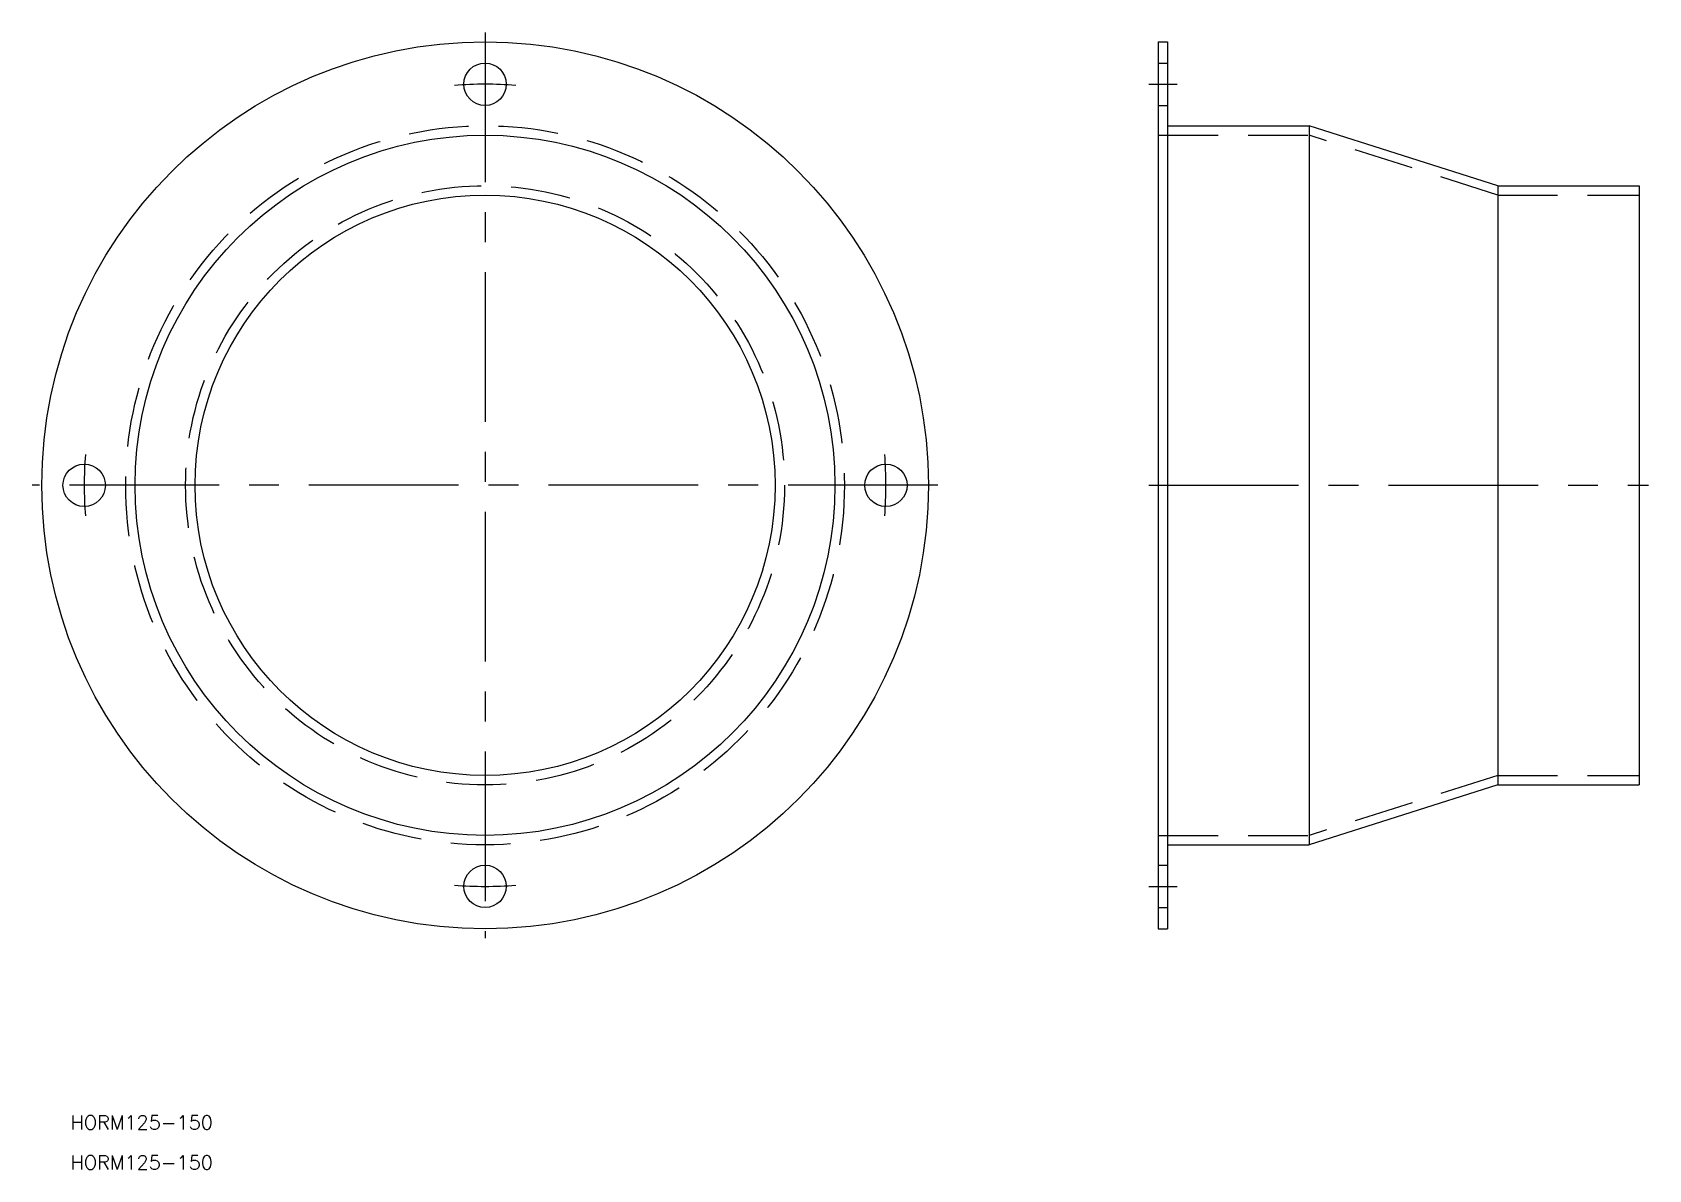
# Model space of a CAD drawing. Extents: x -96 to 247, y -145 to 96.
import ezdxf

# ---------------------------------------------------------------- set-up
doc = ezdxf.new("R2010")
doc.units = 0
doc.linetypes.add('CENTER', pattern=[50.8, 31.75, -6.35, 6.35, -6.35])
doc.linetypes.add('DASHED', pattern=[19.05, 12.7, -6.35])
doc.layers.get('0').update_dxf_attribs({"linetype": 'CONTINUOUS'})
doc.layers.add('CENTER', color=1, linetype='CENTER')
doc.styles.get("Standard").update_dxf_attribs({"font": 'txt.shx', "height": 3, "bigfont": 'bigfont.shx'})

msp = doc.modelspace()

# ---------------------------------------------------------------- linework, layer by layer
at = {"color": 7, "linetype": 'CONTINUOUS'}
for p, q in [((142.74, 94), (142.74, -94)), ((142.74, 94), (144.74, 94)), ((144.74, 94), (144.74, -94)), ((144.74, 76.2), (174.74, 76.2)), ((144.74, 76.2), (174.74, 76.2)), ((174.74, 76.2), (174.74, -76.2)), ((214.74, 63.5), (174.74, 76.2)), ((214.74, 63.5), (214.74, -63.5)), ((214.74, 63.5), (244.74, 63.5)), ((244.74, 63.5), (244.74, -63.5)), ((214.74, -63.5), (174.74, -76.2)), ((214.74, -63.5), (244.74, -63.5)), ((144.74, -76.2), (174.74, -76.2)), ((144.74, -76.2), (174.74, -76.2)), ((142.74, -94), (144.74, -94))]:
    msp.add_line(p, q, dxfattribs=at)
at = {"color": 3, "linetype": 'DASHED'}
for p, q in [((142.74, 89.5), (144.74, 89.5)), ((142.74, 80.5), (144.74, 80.5)), ((142.74, 74.2), (174.74, 74.2)), ((214.74, 61.5), (174.74, 74.2)), ((214.74, 61.5), (244.74, 61.5)), ((214.74, -61.5), (174.74, -74.2)), ((214.74, -61.5), (244.74, -61.5)), ((142.74, -74.2), (174.74, -74.2)), ((142.74, -80.5), (144.74, -80.5)), ((142.74, -89.5), (144.74, -89.5))]:
    msp.add_line(p, q, dxfattribs=at)
at = {"color": 7, "linetype": 'CONTINUOUS'}
for centre, radius in [((0, 0), 94), ((0, 85), 4.5), ((0, 0), 74.2), ((0, 0), 61.5), ((-85, 0), 4.5), ((85, 0), 4.5), ((0, -85), 4.5)]:
    msp.add_circle(centre, radius, dxfattribs=at)
at = {"color": 3, "linetype": 'DASHED'}
for radius in [76.2, 63.5]:
    msp.add_circle((0, 0), radius, dxfattribs=at)
at = {"layer": 'CENTER', "color": 1, "linetype": 'CENTER'}
for p, q in [((0, 96), (0, -96)), ((140.74, 85), (146.74, 85)), ((96, 0), (-96, 0)), ((140.74, 0), (246.74, 0)), ((140.74, -85), (146.74, -85))]:
    msp.add_line(p, q, dxfattribs=at)
for start, end in [(85.6182, 94.3818), (175.6182, 184.3818), (355.6182, 4.3818), (265.6182, 274.3818)]:
    msp.add_arc((0, 0), 85, start, end, dxfattribs=at)

# ---------------------------------------------------------------- texts
at = {"color": 7, "linetype": 'CONTINUOUS'}
for p in [(-87.91, -136.55), (-87.91, -145.04)]:
    msp.add_text('HORM125-150', height=3, dxfattribs=at).set_placement(p)

doc.saveas('drawing.dxf')
